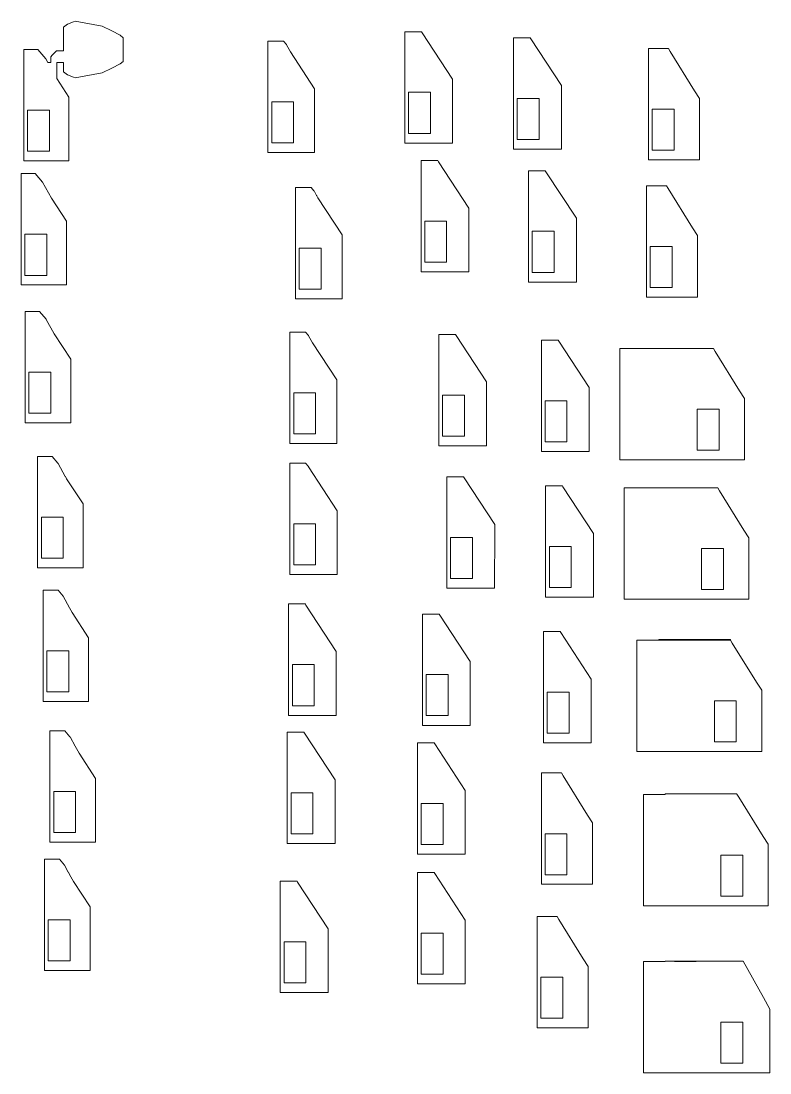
# Model space of a CAD drawing. Header units: millimetres. Extents: x -3396 to 75, y -180 to 2055.
# Drawn here: x -113.3 to -10.5, y 1810.9 to 1955.3 of the extents above; entities that cross this region are included whole.
import ezdxf

# ---------------------------------------------------------------- set-up
doc = ezdxf.new("R2010")
doc.units = ezdxf.units.MM

msp = doc.modelspace()

# ---------------------------------------------------------------- linework, layer by layer
at = {"color": 7, "linetype": 'Continuous', "lineweight": 15}
for p, q in [((-106.95, 1954.88), (-106.12, 1955.2)), ((-106.12, 1955.2), (-105.87, 1955.3)), ((-105.87, 1955.3), (-102.17, 1954.59)), ((-107.5, 1954.46), (-106.95, 1954.88)), ((-107.5, 1951.2), (-107.5, 1954.46)), ((-102.17, 1954.59), (-100.87, 1953.95)), ((-100.87, 1953.95), (-99.69, 1953.37)), ((-60.63, 1953.83), (-58.33, 1953.83)), ((-60.63, 1953.83), (-60.63, 1938.55)), ((-58.33, 1953.83), (-58.25, 1953.69)), ((-58.25, 1953.69), (-54.06, 1947.3)), ((-99.69, 1953.37), (-99.31, 1953.01)), ((-99.31, 1953.01), (-99.31, 1949.76)), ((-79.42, 1952.52), (-79.42, 1937.24)), ((-79.42, 1952.52), (-77.28, 1952.52)), ((-77.28, 1952.52), (-76.89, 1952.06)), ((-45.7, 1952.99), (-45.7, 1937.71)), ((-45.7, 1952.99), (-43.41, 1952.99)), ((-43.41, 1952.99), (-43.32, 1952.85)), ((-43.32, 1952.85), (-39.13, 1946.46)), ((-112.94, 1951.39), (-111.01, 1951.39)), ((-112.94, 1951.39), (-112.94, 1936.1)), ((-111.01, 1951.39), (-109.93, 1950.11)), ((-109.03, 1950.59), (-108.45, 1951.19)), ((-108.45, 1951.19), (-108.22, 1951.19)), ((-108.22, 1951.19), (-107.5, 1951.2)), ((-76.86, 1952.03), (-76.89, 1952.06)), ((-76.86, 1952.03), (-76.34, 1951.08)), ((-76.34, 1951.08), (-73.01, 1946)), ((-27.17, 1951.52), (-27.17, 1936.24)), ((-27.17, 1951.52), (-24.42, 1951.52)), ((-24.42, 1951.52), (-24.19, 1951.13)), ((-24.19, 1951.13), (-20.85, 1945.73)), ((-109.93, 1950.11), (-109.92, 1950.09)), ((-109.92, 1950.09), (-109.64, 1949.59)), ((-109.64, 1949.59), (-109.2, 1949.59)), ((-109.2, 1950.4), (-109.03, 1950.59)), ((-109.2, 1949.59), (-109.2, 1950.4)), ((-107.5, 1949.59), (-108.42, 1949.59)), ((-108.42, 1949.59), (-108.42, 1947.43)), ((-107.5, 1948.31), (-107.5, 1949.59)), ((-99.69, 1949.4), (-100.87, 1948.82)), ((-99.31, 1949.76), (-99.69, 1949.4)), ((-106.95, 1947.89), (-107.5, 1948.31)), ((-106.12, 1947.57), (-106.95, 1947.89)), ((-102.17, 1948.18), (-105.87, 1947.48)), ((-100.87, 1948.82), (-102.17, 1948.18)), ((-108.42, 1947.43), (-106.74, 1944.86)), ((-105.87, 1947.48), (-106.12, 1947.57)), ((-54.06, 1947.3), (-54.06, 1947.27)), ((-54.06, 1947.27), (-54.06, 1947.26)), ((-54.06, 1947.26), (-54.06, 1947.25)), ((-54.06, 1947.25), (-54.06, 1947.24)), ((-54.06, 1947.24), (-54.06, 1947.23)), ((-54.06, 1947.23), (-54.06, 1947.23)), ((-54.06, 1947.23), (-54.06, 1947.22)), ((-54.06, 1947.22), (-54.06, 1947.04)), ((-54.06, 1947.04), (-54.06, 1947.01)), ((-54.06, 1947.01), (-54.06, 1946.95)), ((-54.06, 1946.95), (-54.06, 1946.87)), ((-54.06, 1946.87), (-54.06, 1946.76)), ((-54.06, 1946.76), (-54.06, 1946.63)), ((-54.06, 1946.63), (-54.06, 1938.55)), ((-39.13, 1946.46), (-39.13, 1946.43)), ((-39.13, 1946.43), (-39.13, 1946.42)), ((-39.13, 1946.42), (-39.13, 1946.41)), ((-39.13, 1946.41), (-39.13, 1946.4)), ((-39.13, 1946.4), (-39.13, 1946.39)), ((-39.13, 1946.39), (-39.13, 1946.38)), ((-39.13, 1946.38), (-39.13, 1946.38)), ((-39.13, 1946.38), (-39.13, 1946.2)), ((-73.01, 1946), (-73.01, 1943.61)), ((-60.11, 1939.88), (-60.11, 1945.51)), ((-60.11, 1945.51), (-57.11, 1945.51)), ((-57.11, 1945.51), (-57.11, 1939.88)), ((-39.13, 1946.2), (-39.13, 1946.17)), ((-39.13, 1946.17), (-39.13, 1946.11)), ((-39.13, 1946.11), (-39.13, 1946.03)), ((-39.13, 1946.03), (-39.13, 1945.92)), ((-39.13, 1945.92), (-39.13, 1945.79)), ((-39.13, 1945.79), (-39.13, 1937.71)), ((-20.85, 1945.73), (-20.16, 1944.67)), ((-106.74, 1944.86), (-106.74, 1943.54)), ((-106.74, 1943.54), (-106.74, 1943.36)), ((-78.9, 1938.57), (-78.9, 1944.2)), ((-78.9, 1944.2), (-75.9, 1944.2)), ((-75.9, 1944.2), (-75.9, 1938.57)), ((-73.01, 1943.61), (-73.01, 1943.3)), ((-45.18, 1944.67), (-42.18, 1944.67)), ((-45.18, 1939.04), (-45.18, 1944.67)), ((-42.18, 1944.67), (-42.18, 1939.04)), ((-20.16, 1944.67), (-20.16, 1943.58)), ((-20.16, 1943.58), (-20.16, 1943.31)), ((-112.42, 1943.06), (-109.42, 1943.06)), ((-112.42, 1937.43), (-112.42, 1943.06)), ((-109.42, 1943.06), (-109.42, 1937.43)), ((-106.74, 1943.36), (-106.74, 1943.07)), ((-106.74, 1943.07), (-106.74, 1942.82)), ((-106.74, 1942.82), (-106.74, 1941.01)), ((-73.01, 1943.3), (-73.01, 1942.78)), ((-73.01, 1942.78), (-73.01, 1942.33)), ((-73.01, 1942.33), (-73.01, 1942.21)), ((-73.01, 1942.21), (-73.01, 1941.95)), ((-26.65, 1937.57), (-26.65, 1943.2)), ((-26.65, 1943.2), (-23.65, 1943.2)), ((-23.65, 1943.2), (-23.65, 1937.57)), ((-20.16, 1943.31), (-20.16, 1942.83)), ((-20.16, 1942.83), (-20.16, 1942.42)), ((-20.16, 1942.42), (-20.16, 1942.21)), ((-20.16, 1942.21), (-20.16, 1941.99)), ((-106.74, 1941.01), (-106.74, 1940.86)), ((-106.74, 1940.86), (-106.74, 1940.76)), ((-106.74, 1940.76), (-106.74, 1940.48)), ((-73.01, 1941.95), (-73.01, 1941.79)), ((-73.01, 1941.79), (-73.01, 1941.29)), ((-73.01, 1941.29), (-73.01, 1941.08)), ((-73.01, 1941.08), (-73.01, 1940.52)), ((-20.16, 1941.99), (-20.16, 1941.85)), ((-20.16, 1941.85), (-20.16, 1936.24)), ((-106.74, 1940.48), (-106.74, 1940.36)), ((-106.74, 1940.36), (-106.74, 1938.74)), ((-73.01, 1940.52), (-73.01, 1937.24)), ((-57.11, 1939.88), (-60.11, 1939.88)), ((-106.74, 1938.74), (-106.74, 1936.1)), ((-75.9, 1938.57), (-78.9, 1938.57)), ((-54.06, 1938.55), (-60.63, 1938.55)), ((-42.18, 1939.04), (-45.18, 1939.04)), ((-109.42, 1937.43), (-112.42, 1937.43)), ((-73.01, 1937.24), (-79.42, 1937.24)), ((-39.13, 1937.71), (-45.7, 1937.71)), ((-23.65, 1937.57), (-26.65, 1937.57)), ((-106.74, 1936.1), (-112.94, 1936.1)), ((-58.39, 1936.13), (-58.39, 1920.85)), ((-58.39, 1936.13), (-56.1, 1936.13)), ((-56.1, 1936.13), (-56.01, 1935.99)), ((-56.01, 1935.99), (-51.82, 1929.6)), ((-20.16, 1936.24), (-27.17, 1936.24)), ((-113.31, 1934.35), (-111.36, 1934.35)), ((-113.31, 1934.35), (-113.31, 1919.07)), ((-111.36, 1934.35), (-110.38, 1933.19)), ((-43.64, 1934.75), (-43.64, 1919.47)), ((-43.64, 1934.75), (-41.35, 1934.75)), ((-41.35, 1934.75), (-41.26, 1934.61)), ((-41.26, 1934.61), (-37.07, 1928.22)), ((-110.38, 1933.19), (-110.36, 1933.17)), ((-110.36, 1933.17), (-109.15, 1930.97)), ((-75.64, 1932.45), (-75.64, 1917.17)), ((-75.64, 1932.45), (-73.49, 1932.45)), ((-73.49, 1932.45), (-73.11, 1932)), ((-73.11, 1932), (-73.08, 1931.97)), ((-73.08, 1931.97), (-72.73, 1931.33)), ((-27.46, 1932.69), (-27.46, 1917.41)), ((-27.46, 1932.69), (-24.71, 1932.69)), ((-24.71, 1932.69), (-24.48, 1932.3)), ((-24.48, 1932.3), (-21.15, 1926.9)), ((-109.15, 1930.97), (-107.09, 1927.83)), ((-72.73, 1931.33), (-72.72, 1931.31)), ((-72.72, 1931.31), (-72.55, 1931.01)), ((-72.55, 1931.01), (-69.22, 1925.93)), ((-51.82, 1929.6), (-51.82, 1929.57)), ((-51.82, 1929.57), (-51.82, 1929.56)), ((-51.82, 1929.56), (-51.82, 1929.55)), ((-51.82, 1929.55), (-51.82, 1929.54)), ((-51.82, 1929.54), (-51.82, 1929.53)), ((-51.82, 1929.53), (-51.82, 1929.52)), ((-51.82, 1929.53), (-51.82, 1929.53)), ((-51.82, 1929.52), (-51.82, 1929.34)), ((-51.82, 1929.34), (-51.82, 1929.31)), ((-51.82, 1929.31), (-51.82, 1929.25)), ((-51.82, 1929.25), (-51.82, 1929.17)), ((-51.82, 1929.17), (-51.82, 1929.06)), ((-51.82, 1929.06), (-51.82, 1928.93)), ((-107.09, 1927.83), (-107.09, 1919.07)), ((-57.88, 1922.18), (-57.88, 1927.81)), ((-57.88, 1927.81), (-54.88, 1927.81)), ((-54.88, 1927.81), (-54.88, 1922.18)), ((-51.82, 1928.93), (-51.83, 1920.85)), ((-37.07, 1928.22), (-37.07, 1928.19)), ((-37.07, 1928.19), (-37.07, 1928.18)), ((-37.07, 1928.18), (-37.07, 1928.17)), ((-37.07, 1928.17), (-37.07, 1928.16)), ((-37.07, 1928.16), (-37.07, 1928.15)), ((-37.07, 1928.15), (-37.07, 1928.14)), ((-37.07, 1928.14), (-37.07, 1928.14)), ((-37.07, 1928.14), (-37.07, 1927.95)), ((-37.07, 1927.95), (-37.07, 1927.93)), ((-37.07, 1927.93), (-37.07, 1927.87)), ((-37.07, 1927.87), (-37.07, 1927.78)), ((-37.07, 1927.78), (-37.07, 1927.68)), ((-37.07, 1927.68), (-37.07, 1927.55)), ((-43.13, 1926.43), (-40.13, 1926.43)), ((-43.13, 1920.8), (-43.13, 1926.43)), ((-40.13, 1926.43), (-40.13, 1920.8)), ((-37.07, 1927.55), (-37.07, 1919.47)), ((-21.15, 1926.9), (-20.45, 1925.84)), ((-112.79, 1920.39), (-112.79, 1926.02)), ((-112.79, 1926.02), (-109.79, 1926.02)), ((-109.79, 1926.02), (-109.79, 1920.39)), ((-69.22, 1925.93), (-69.22, 1923.54)), ((-20.45, 1925.84), (-20.45, 1924.75)), ((-20.45, 1924.75), (-20.45, 1924.48)), ((-75.12, 1924.13), (-72.12, 1924.13)), ((-75.12, 1918.5), (-75.12, 1924.13)), ((-72.12, 1924.13), (-72.12, 1918.5)), ((-69.22, 1923.54), (-69.22, 1923.23)), ((-26.94, 1918.74), (-26.94, 1924.37)), ((-26.94, 1924.37), (-23.94, 1924.37)), ((-23.94, 1924.37), (-23.94, 1918.74)), ((-20.45, 1924.48), (-20.45, 1924.01)), ((-20.45, 1924.01), (-20.45, 1923.59)), ((-20.45, 1923.59), (-20.45, 1923.38)), ((-20.45, 1923.38), (-20.45, 1923.16)), ((-69.22, 1923.23), (-69.22, 1922.71)), ((-69.22, 1922.71), (-69.22, 1922.26)), ((-69.22, 1922.26), (-69.22, 1922.14)), ((-69.22, 1922.14), (-69.22, 1921.88)), ((-69.22, 1921.88), (-69.22, 1921.72)), ((-54.88, 1922.18), (-57.88, 1922.18)), ((-20.45, 1923.16), (-20.45, 1923.02)), ((-20.45, 1923.02), (-20.45, 1917.41)), ((-109.79, 1920.39), (-112.79, 1920.39)), ((-69.22, 1921.72), (-69.22, 1921.22)), ((-69.22, 1921.22), (-69.22, 1921.01)), ((-69.22, 1921.01), (-69.22, 1920.45)), ((-69.22, 1920.45), (-69.22, 1917.17)), ((-51.83, 1920.85), (-58.39, 1920.85)), ((-40.13, 1920.8), (-43.13, 1920.8)), ((-107.09, 1919.07), (-113.31, 1919.07)), ((-37.07, 1919.47), (-43.64, 1919.47)), ((-72.12, 1918.5), (-75.12, 1918.5)), ((-23.94, 1918.74), (-26.94, 1918.74)), ((-69.22, 1917.17), (-75.64, 1917.17)), ((-20.45, 1917.41), (-27.46, 1917.41)), ((-112.75, 1915.41), (-112.75, 1900.13)), ((-112.75, 1915.41), (-110.76, 1915.41)), ((-110.76, 1915.41), (-109.88, 1914.37)), ((-109.86, 1914.35), (-109.88, 1914.37)), ((-109.86, 1914.35), (-108.76, 1912.36)), ((-108.76, 1912.36), (-106.49, 1908.89)), ((-76.39, 1912.57), (-74.25, 1912.57)), ((-76.39, 1912.57), (-76.39, 1897.29)), ((-74.25, 1912.57), (-73.86, 1912.12)), ((-73.86, 1912.12), (-73.84, 1912.09)), ((-73.84, 1912.09), (-73.67, 1911.77)), ((-73.67, 1911.77), (-73.65, 1911.75)), ((-73.65, 1911.75), (-73.49, 1911.45)), ((-55.97, 1912.28), (-55.97, 1897)), ((-55.97, 1912.28), (-53.68, 1912.28)), ((-53.68, 1912.28), (-53.59, 1912.14)), ((-53.59, 1912.14), (-49.4, 1905.75)), ((-73.49, 1911.45), (-73.47, 1911.43)), ((-73.47, 1911.43), (-73.31, 1911.13)), ((-73.31, 1911.13), (-69.98, 1906.05)), ((-41.88, 1911.51), (-39.58, 1911.51)), ((-41.88, 1911.51), (-41.88, 1896.23)), ((-39.58, 1911.51), (-39.5, 1911.37)), ((-39.5, 1911.37), (-35.31, 1904.98)), ((-31.11, 1910.33), (-18.24, 1910.33)), ((-31.11, 1910.33), (-31.11, 1895.05)), ((-18.24, 1910.33), (-18.01, 1909.94)), ((-106.49, 1908.89), (-106.49, 1907.26)), ((-18.01, 1909.94), (-14.67, 1904.54)), ((-112.23, 1907.09), (-109.23, 1907.09)), ((-112.23, 1901.46), (-112.23, 1907.09)), ((-109.23, 1907.09), (-109.23, 1901.46)), ((-106.49, 1907.26), (-106.49, 1907.04)), ((-106.49, 1907.04), (-106.49, 1906.69)), ((-106.49, 1906.69), (-106.49, 1906.38)), ((-106.49, 1906.38), (-106.49, 1905.05)), ((-69.98, 1906.05), (-69.98, 1903.66)), ((-106.49, 1905.05), (-106.49, 1904.87)), ((-106.49, 1904.87), (-106.49, 1904.76)), ((-106.49, 1904.76), (-106.49, 1904.42)), ((-49.4, 1905.75), (-49.4, 1905.72)), ((-49.4, 1905.72), (-49.4, 1905.71)), ((-49.4, 1905.71), (-49.4, 1905.7)), ((-49.4, 1905.7), (-49.4, 1905.69)), ((-49.4, 1905.69), (-49.4, 1905.68)), ((-49.4, 1905.68), (-49.4, 1905.68)), ((-49.4, 1905.68), (-49.4, 1905.67)), ((-49.4, 1905.67), (-49.4, 1905.49)), ((-49.4, 1905.49), (-49.4, 1905.46)), ((-49.4, 1905.46), (-49.4, 1905.4)), ((-49.4, 1905.4), (-49.4, 1905.32)), ((-49.4, 1905.32), (-49.4, 1905.21)), ((-49.4, 1905.21), (-49.4, 1905.08)), ((-49.4, 1905.08), (-49.4, 1897)), ((-35.31, 1904.98), (-35.31, 1904.95)), ((-35.31, 1904.95), (-35.31, 1904.94)), ((-35.31, 1904.94), (-35.31, 1904.92)), ((-35.31, 1904.92), (-35.31, 1904.91)), ((-35.31, 1904.91), (-35.31, 1904.9)), ((-35.31, 1904.91), (-35.31, 1904.91)), ((-35.31, 1904.9), (-35.31, 1904.9)), ((-35.31, 1904.9), (-35.31, 1904.71)), ((-35.31, 1904.71), (-35.31, 1904.68)), ((-35.31, 1904.68), (-35.31, 1904.62)), ((-35.31, 1904.62), (-35.31, 1904.54)), ((-35.31, 1904.54), (-35.31, 1904.44)), ((-14.67, 1904.54), (-13.98, 1903.48)), ((-106.49, 1904.42), (-106.49, 1904.27)), ((-106.49, 1904.27), (-106.49, 1902.95)), ((-75.88, 1904.25), (-72.88, 1904.25)), ((-75.88, 1898.62), (-75.88, 1904.25)), ((-72.88, 1904.25), (-72.88, 1898.62)), ((-69.98, 1903.66), (-69.98, 1903.35)), ((-69.98, 1903.35), (-69.98, 1902.83)), ((-55.45, 1898.33), (-55.45, 1903.96)), ((-55.45, 1903.96), (-52.45, 1903.96)), ((-52.45, 1903.96), (-52.45, 1898.33)), ((-41.36, 1897.55), (-41.36, 1903.18)), ((-41.36, 1903.18), (-38.36, 1903.18)), ((-38.36, 1903.18), (-38.36, 1897.55)), ((-35.31, 1904.44), (-35.31, 1904.31)), ((-35.31, 1904.31), (-35.31, 1896.23)), ((-13.98, 1903.48), (-13.98, 1902.39)), ((-106.49, 1902.95), (-106.49, 1900.13)), ((-69.98, 1902.83), (-69.98, 1902.38)), ((-69.98, 1902.38), (-69.98, 1902.26)), ((-69.98, 1902.26), (-69.98, 1902)), ((-69.98, 1902), (-69.98, 1901.84)), ((-69.98, 1901.84), (-69.98, 1901.34)), ((-20.47, 1902.01), (-17.47, 1902.01)), ((-20.47, 1896.38), (-20.47, 1902.01)), ((-17.47, 1902.01), (-17.47, 1896.38)), ((-13.98, 1902.39), (-13.98, 1902.12)), ((-13.98, 1902.12), (-13.98, 1901.65)), ((-13.98, 1901.65), (-13.98, 1901.23)), ((-109.23, 1901.46), (-112.23, 1901.46)), ((-69.98, 1901.34), (-69.98, 1901.13)), ((-69.98, 1901.13), (-69.98, 1900.57)), ((-69.98, 1900.57), (-69.98, 1897.29)), ((-13.98, 1901.23), (-13.98, 1901.02)), ((-13.98, 1901.02), (-13.98, 1900.8)), ((-13.98, 1900.8), (-13.98, 1900.66)), ((-13.98, 1900.66), (-13.98, 1895.05)), ((-106.49, 1900.13), (-112.75, 1900.13)), ((-69.98, 1897.29), (-76.39, 1897.29)), ((-72.88, 1898.62), (-75.88, 1898.62)), ((-52.45, 1898.33), (-55.45, 1898.33)), ((-38.36, 1897.55), (-41.36, 1897.55)), ((-49.4, 1897), (-55.97, 1897)), ((-35.31, 1896.23), (-41.88, 1896.23)), ((-17.47, 1896.38), (-20.47, 1896.38)), ((-111.04, 1895.53), (-109.02, 1895.53)), ((-111.04, 1895.53), (-111.04, 1880.25)), ((-109.02, 1895.53), (-108.24, 1894.61)), ((-108.22, 1894.58), (-108.24, 1894.61)), ((-108.22, 1894.58), (-107.24, 1892.8)), ((-76.39, 1894.59), (-74.25, 1894.59)), ((-76.39, 1894.59), (-76.39, 1879.31)), ((-74.25, 1894.59), (-73.86, 1894.13)), ((-13.98, 1895.05), (-31.11, 1895.05)), ((-73.86, 1894.13), (-73.85, 1894.11)), ((-73.85, 1894.11), (-69.89, 1888.07)), ((-73.85, 1894.11), (-73.85, 1894.11)), ((-107.24, 1892.8), (-107.23, 1892.78)), ((-107.23, 1892.78), (-107.06, 1892.48)), ((-107.06, 1892.48), (-104.79, 1889.01)), ((-54.85, 1892.72), (-52.56, 1892.72)), ((-54.85, 1892.72), (-54.85, 1877.44)), ((-52.56, 1892.72), (-52.47, 1892.58)), ((-52.47, 1892.58), (-48.28, 1886.19)), ((-41.29, 1891.5), (-41.29, 1876.22)), ((-41.29, 1891.5), (-38.99, 1891.5)), ((-38.99, 1891.5), (-38.91, 1891.36)), ((-38.91, 1891.36), (-34.72, 1884.97)), ((-30.52, 1891.21), (-30.52, 1875.93)), ((-30.52, 1891.21), (-17.65, 1891.21)), ((-17.65, 1891.21), (-17.42, 1890.81)), ((-17.42, 1890.81), (-14.08, 1885.42)), ((-104.79, 1889.01), (-104.79, 1887.38)), ((-110.52, 1887.21), (-107.52, 1887.21)), ((-110.52, 1881.58), (-110.52, 1887.21)), ((-107.52, 1887.21), (-107.52, 1881.58)), ((-104.79, 1887.38), (-104.79, 1887.16)), ((-69.89, 1888.07), (-69.89, 1887.01)), ((-104.79, 1887.16), (-104.79, 1886.81)), ((-104.79, 1886.81), (-104.79, 1886.5)), ((-104.79, 1886.5), (-104.79, 1885.17)), ((-75.88, 1880.63), (-75.88, 1886.26)), ((-75.88, 1886.26), (-72.88, 1886.26)), ((-72.88, 1886.26), (-72.88, 1880.63)), ((-69.89, 1885.56), (-69.89, 1887.01)), ((-48.28, 1886.19), (-48.28, 1886.16)), ((-48.28, 1886.16), (-48.28, 1886.15)), ((-48.28, 1886.15), (-48.28, 1886.14)), ((-48.28, 1886.14), (-48.28, 1886.12)), ((-48.28, 1886.12), (-48.28, 1886.11)), ((-48.28, 1886.12), (-48.28, 1886.12)), ((-48.28, 1886.11), (-48.28, 1885.92)), ((-48.28, 1886.11), (-48.28, 1886.11)), ((-48.28, 1885.92), (-48.28, 1885.9)), ((-48.28, 1885.9), (-48.28, 1885.84)), ((-48.28, 1885.84), (-48.28, 1885.75)), ((-48.28, 1885.75), (-48.28, 1885.65)), ((-104.79, 1885.17), (-104.79, 1884.99)), ((-104.79, 1884.99), (-104.79, 1884.88)), ((-104.79, 1884.88), (-104.79, 1884.54)), ((-104.79, 1884.54), (-104.79, 1884.39)), ((-104.79, 1884.39), (-104.79, 1883.07)), ((-69.89, 1885.56), (-69.89, 1885.48)), ((-69.89, 1885.48), (-69.89, 1885.4)), ((-69.89, 1885.4), (-69.89, 1885.19)), ((-69.89, 1885.19), (-69.89, 1885.03)), ((-69.89, 1885.03), (-69.89, 1884.64)), ((-69.89, 1884.57), (-69.89, 1884.64)), ((-69.89, 1884.54), (-69.89, 1884.57)), ((-69.89, 1884.54), (-69.89, 1884.53)), ((-69.89, 1884.54), (-69.89, 1884.54)), ((-69.89, 1883.81), (-69.89, 1884.53)), ((-54.34, 1884.4), (-51.34, 1884.4)), ((-54.34, 1878.76), (-54.34, 1884.4)), ((-51.34, 1884.4), (-51.34, 1878.76)), ((-48.28, 1885.52), (-48.29, 1877.44)), ((-48.28, 1885.65), (-48.28, 1885.52)), ((-34.72, 1884.97), (-34.72, 1884.94)), ((-34.72, 1884.94), (-34.72, 1884.93)), ((-34.72, 1884.93), (-34.72, 1884.92)), ((-34.72, 1884.92), (-34.72, 1884.91)), ((-34.72, 1884.91), (-34.72, 1884.9)), ((-34.72, 1884.9), (-34.72, 1884.89)), ((-34.72, 1884.89), (-34.72, 1884.89)), ((-34.72, 1884.89), (-34.72, 1884.71)), ((-34.72, 1884.71), (-34.72, 1884.68)), ((-34.72, 1884.68), (-34.72, 1884.62)), ((-34.72, 1884.62), (-34.72, 1884.54)), ((-34.72, 1884.54), (-34.72, 1884.43)), ((-34.72, 1884.43), (-34.72, 1884.3)), ((-34.72, 1884.3), (-34.72, 1876.22)), ((-14.08, 1885.42), (-13.39, 1884.36)), ((-13.39, 1884.36), (-13.39, 1883.26)), ((-104.79, 1883.07), (-104.79, 1880.25)), ((-69.89, 1883.81), (-69.89, 1883.8)), ((-69.89, 1883.8), (-69.89, 1883.22)), ((-69.89, 1883.22), (-69.89, 1882.97)), ((-69.89, 1882.97), (-69.89, 1882.86)), ((-69.89, 1882.86), (-69.89, 1882.2)), ((-40.77, 1883.18), (-37.77, 1883.18)), ((-40.77, 1877.55), (-40.77, 1883.18)), ((-37.77, 1883.18), (-37.77, 1877.55)), ((-19.88, 1882.88), (-16.88, 1882.88)), ((-19.88, 1877.25), (-19.88, 1882.88)), ((-16.88, 1882.88), (-16.88, 1877.25)), ((-13.39, 1883.26), (-13.39, 1882.99)), ((-13.39, 1882.99), (-13.39, 1882.52)), ((-107.52, 1881.58), (-110.52, 1881.58)), ((-69.89, 1882.2), (-69.89, 1882.03)), ((-69.89, 1882.03), (-69.89, 1879.31)), ((-13.39, 1882.52), (-13.39, 1882.11)), ((-13.39, 1882.11), (-13.39, 1881.9)), ((-13.39, 1881.9), (-13.39, 1881.68)), ((-13.39, 1881.68), (-13.39, 1881.54)), ((-13.39, 1881.54), (-13.39, 1875.93)), ((-104.79, 1880.25), (-111.04, 1880.25)), ((-72.88, 1880.63), (-75.88, 1880.63)), ((-69.89, 1879.31), (-76.39, 1879.31)), ((-51.34, 1878.76), (-54.34, 1878.76)), ((-110.28, 1877.17), (-108.23, 1877.17)), ((-110.28, 1877.17), (-110.28, 1861.89)), ((-108.23, 1877.17), (-107.55, 1876.36)), ((-48.29, 1877.44), (-54.85, 1877.44)), ((-37.77, 1877.55), (-40.77, 1877.55)), ((-16.88, 1877.25), (-19.88, 1877.25)), ((-107.53, 1876.33), (-107.55, 1876.36)), ((-107.53, 1876.33), (-106.66, 1874.76)), ((-34.72, 1876.22), (-41.29, 1876.22)), ((-13.39, 1875.93), (-30.52, 1875.93)), ((-106.66, 1874.76), (-106.65, 1874.74)), ((-106.65, 1874.74), (-106.48, 1874.44)), ((-106.48, 1874.44), (-106.47, 1874.42)), ((-106.47, 1874.42), (-106.3, 1874.12)), ((-76.58, 1875.28), (-76.58, 1859.99)), ((-76.58, 1875.28), (-74.31, 1875.28)), ((-74.28, 1875.24), (-74.31, 1875.28)), ((-74.28, 1875.24), (-74.22, 1875.12)), ((-74.22, 1875.12), (-70.05, 1868.75)), ((-106.3, 1874.12), (-104.03, 1870.65)), ((-58.21, 1873.9), (-58.21, 1858.62)), ((-58.21, 1873.9), (-55.91, 1873.9)), ((-55.91, 1873.9), (-55.83, 1873.76)), ((-55.83, 1873.76), (-51.64, 1867.37)), ((-41.59, 1871.5), (-41.59, 1856.21)), ((-41.59, 1871.5), (-39.29, 1871.5)), ((-39.29, 1871.5), (-39.2, 1871.36)), ((-39.2, 1871.36), (-35.02, 1864.96)), ((-104.03, 1870.65), (-104.03, 1869.02)), ((-28.75, 1870.32), (-28.75, 1855.04)), ((-28.75, 1870.32), (-15.89, 1870.32)), ((-25.75, 1870.32), (-25.75, 1870.4)), ((-15.93, 1870.4), (-25.75, 1870.4)), ((-15.92, 1870.38), (-15.93, 1870.4)), ((-15.89, 1870.32), (-15.92, 1870.38)), ((-15.89, 1870.32), (-15.66, 1869.92)), ((-15.66, 1869.92), (-12.32, 1864.53)), ((-109.77, 1863.21), (-109.77, 1868.85)), ((-109.77, 1868.85), (-106.77, 1868.85)), ((-106.77, 1868.85), (-106.77, 1863.21)), ((-104.03, 1869.02), (-104.03, 1868.8)), ((-104.03, 1868.8), (-104.03, 1868.44)), ((-104.03, 1868.44), (-104.03, 1868.14)), ((-70.05, 1868.75), (-70.05, 1868.36)), ((-104.03, 1868.14), (-104.03, 1866.81)), ((-70.04, 1867.08), (-70.05, 1868.36)), ((-70.04, 1866.26), (-70.04, 1867.08)), ((-51.64, 1867.37), (-51.64, 1867.34)), ((-51.64, 1867.34), (-51.64, 1867.33)), ((-51.64, 1867.33), (-51.64, 1867.32)), ((-51.64, 1867.32), (-51.64, 1867.31)), ((-51.64, 1867.31), (-51.64, 1867.3)), ((-51.64, 1867.3), (-51.64, 1867.29)), ((-51.64, 1867.29), (-51.64, 1867.29)), ((-51.64, 1867.29), (-51.64, 1867.11)), ((-51.64, 1867.11), (-51.64, 1867.08)), ((-51.64, 1867.08), (-51.64, 1867.02)), ((-51.64, 1867.02), (-51.64, 1866.94)), ((-104.03, 1866.81), (-104.03, 1866.63)), ((-104.03, 1866.63), (-104.03, 1866.51)), ((-104.03, 1866.51), (-104.03, 1866.17)), ((-104.03, 1866.17), (-104.03, 1866.03)), ((-104.03, 1866.03), (-104.03, 1864.7)), ((-76.06, 1866.95), (-73.06, 1866.95)), ((-76.06, 1861.32), (-76.06, 1866.95)), ((-73.06, 1866.95), (-73.06, 1861.32)), ((-70.04, 1866.26), (-70.05, 1866.08)), ((-70.05, 1866.08), (-70.05, 1865.84)), ((-70.05, 1865.84), (-70.05, 1865.82)), ((-70.05, 1865.82), (-70.04, 1865.29)), ((-57.69, 1859.95), (-57.69, 1865.58)), ((-57.69, 1865.58), (-54.69, 1865.58)), ((-54.69, 1865.58), (-54.69, 1859.95)), ((-51.64, 1866.94), (-51.64, 1866.83)), ((-51.64, 1866.83), (-51.64, 1866.7)), ((-51.64, 1866.7), (-51.64, 1858.62)), ((-104.03, 1864.7), (-104.03, 1861.89)), ((-70.04, 1865.27), (-70.04, 1865.29)), ((-70.04, 1865.27), (-70.04, 1865.27)), ((-70.04, 1865.1), (-70.04, 1865.27)), ((-70.04, 1865.1), (-70.04, 1864.44)), ((-70.04, 1864.29), (-70.04, 1864.44)), ((-70.04, 1864.29), (-70.04, 1863.86)), ((-35.02, 1864.96), (-35.02, 1864.93)), ((-35.02, 1864.93), (-35.02, 1864.91)), ((-35.02, 1864.93), (-35.02, 1864.93)), ((-35.02, 1864.91), (-35.02, 1864.9)), ((-35.02, 1864.9), (-35.02, 1864.89)), ((-35.02, 1864.89), (-35.02, 1864.89)), ((-35.02, 1864.89), (-35.02, 1864.88)), ((-35.02, 1864.88), (-35.02, 1864.7)), ((-35.02, 1864.7), (-35.02, 1864.67)), ((-35.02, 1864.67), (-35.02, 1864.61)), ((-35.02, 1864.61), (-35.02, 1864.53)), ((-35.02, 1864.53), (-35.02, 1864.42)), ((-35.02, 1864.42), (-35.02, 1864.29)), ((-35.02, 1864.29), (-35.02, 1856.21)), ((-12.32, 1864.53), (-11.63, 1863.47)), ((-106.77, 1863.21), (-109.77, 1863.21)), ((-70.04, 1863.86), (-70.04, 1863.78)), ((-70.04, 1863.78), (-70.04, 1863.72)), ((-70.04, 1863.72), (-70.04, 1859.99)), ((-41.07, 1863.17), (-38.07, 1863.17)), ((-41.07, 1857.54), (-41.07, 1863.17)), ((-38.07, 1863.17), (-38.07, 1857.54)), ((-11.63, 1863.47), (-11.63, 1862.38)), ((-104.03, 1861.89), (-110.28, 1861.89)), ((-73.06, 1861.32), (-76.06, 1861.32)), ((-18.12, 1862), (-15.12, 1862)), ((-18.12, 1856.36), (-18.12, 1862)), ((-15.12, 1862), (-15.12, 1856.36)), ((-11.63, 1862.38), (-11.63, 1862.1)), ((-11.63, 1862.1), (-11.63, 1861.63)), ((-11.63, 1861.63), (-11.63, 1861.22)), ((-11.63, 1861.22), (-11.63, 1861.01)), ((-70.04, 1859.99), (-76.58, 1859.99)), ((-54.69, 1859.95), (-57.69, 1859.95)), ((-11.63, 1861.01), (-11.63, 1860.79)), ((-11.63, 1860.79), (-11.63, 1860.65)), ((-11.63, 1860.65), (-11.63, 1855.04)), ((-51.64, 1858.62), (-58.21, 1858.62)), ((-109.34, 1857.86), (-109.34, 1842.58)), ((-109.34, 1857.86), (-107.29, 1857.86)), ((-107.29, 1857.86), (-106.6, 1857.05)), ((-106.6, 1857.05), (-106.59, 1857.03)), ((-106.59, 1857.03), (-105.89, 1855.77)), ((-76.77, 1857.67), (-74.48, 1857.67)), ((-76.77, 1857.67), (-76.77, 1842.39)), ((-74.48, 1857.67), (-74.39, 1857.53)), ((-70.2, 1851.14), (-74.39, 1857.53)), ((-38.07, 1857.54), (-41.07, 1857.54)), ((-105.89, 1855.77), (-105.88, 1855.75)), ((-105.88, 1855.75), (-105.71, 1855.45)), ((-105.71, 1855.45), (-105.7, 1855.43)), ((-105.7, 1855.43), (-105.53, 1855.13)), ((-58.89, 1856.22), (-58.89, 1840.94)), ((-58.89, 1856.22), (-56.59, 1856.22)), ((-56.59, 1856.22), (-56.51, 1856.08)), ((-56.51, 1856.08), (-52.32, 1849.69)), ((-35.02, 1856.21), (-41.59, 1856.21)), ((-15.12, 1856.36), (-18.12, 1856.36)), ((-105.53, 1855.13), (-105.52, 1855.11)), ((-105.52, 1855.11), (-105.35, 1854.81)), ((-105.35, 1854.81), (-103.08, 1851.34)), ((-11.63, 1855.04), (-28.75, 1855.04)), ((-103.08, 1851.34), (-103.08, 1849.7)), ((-70.2, 1851.14), (-70.2, 1851.11)), ((-70.2, 1851.11), (-70.2, 1851.1)), ((-70.2, 1851.1), (-70.2, 1851.09)), ((-70.2, 1851.09), (-70.2, 1851.07)), ((-41.88, 1852.08), (-41.88, 1836.8)), ((-41.88, 1852.08), (-39.13, 1852.08)), ((-39.13, 1852.08), (-38.9, 1851.68)), ((-38.9, 1851.68), (-35.56, 1846.29)), ((-103.08, 1849.7), (-103.08, 1849.49)), ((-70.2, 1851.07), (-70.2, 1851.06)), ((-70.2, 1851.07), (-70.2, 1851.07)), ((-70.2, 1851.06), (-70.2, 1851.06)), ((-70.2, 1851.06), (-70.2, 1850.87)), ((-70.2, 1850.87), (-70.2, 1850.85)), ((-70.2, 1850.85), (-70.2, 1850.78)), ((-70.2, 1850.78), (-70.2, 1850.7)), ((-70.2, 1850.7), (-70.2, 1850.6)), ((-70.2, 1850.6), (-70.2, 1850.47)), ((-70.2, 1850.47), (-70.2, 1842.39)), ((-52.32, 1849.69), (-52.32, 1849.66)), ((-52.32, 1849.66), (-52.32, 1849.65)), ((-52.32, 1849.65), (-52.32, 1849.64)), ((-52.32, 1849.64), (-52.32, 1849.63)), ((-108.82, 1843.9), (-108.82, 1849.53)), ((-108.82, 1849.53), (-105.82, 1849.53)), ((-105.82, 1849.53), (-105.82, 1843.9)), ((-103.08, 1849.49), (-103.08, 1849.13)), ((-103.08, 1849.13), (-103.08, 1848.82)), ((-103.08, 1848.82), (-103.08, 1847.5)), ((-76.25, 1849.35), (-73.25, 1849.35)), ((-76.25, 1843.71), (-76.25, 1849.35)), ((-73.25, 1849.35), (-73.25, 1843.71)), ((-52.32, 1849.63), (-52.32, 1849.62)), ((-52.32, 1849.62), (-52.32, 1849.61)), ((-52.32, 1849.62), (-52.32, 1849.62)), ((-52.32, 1849.61), (-52.32, 1849.43)), ((-52.32, 1849.43), (-52.32, 1849.4)), ((-52.32, 1849.4), (-52.32, 1849.34)), ((-52.32, 1849.34), (-52.32, 1849.26)), ((-52.32, 1849.26), (-52.32, 1849.15)), ((-52.32, 1849.15), (-52.32, 1849.02)), ((-52.32, 1849.02), (-52.32, 1840.94)), ((-27.87, 1849.14), (-27.87, 1833.85)), ((-24.87, 1849.14), (-27.87, 1849.14)), ((-15.05, 1849.22), (-24.87, 1849.22)), ((-24.87, 1849.14), (-24.87, 1849.22)), ((-15.05, 1849.22), (-15.04, 1849.19)), ((-15.04, 1849.19), (-14.77, 1848.74)), ((-14.77, 1848.74), (-11.44, 1843.35)), ((-103.08, 1847.5), (-103.08, 1847.31)), ((-103.08, 1847.31), (-103.08, 1847.2)), ((-103.08, 1847.2), (-103.08, 1846.86)), ((-103.08, 1846.86), (-103.08, 1846.71)), ((-58.37, 1847.9), (-55.37, 1847.9)), ((-58.37, 1842.27), (-58.37, 1847.9)), ((-55.37, 1847.9), (-55.37, 1842.27)), ((-103.08, 1846.71), (-103.08, 1845.39)), ((-103.08, 1845.39), (-103.08, 1842.58)), ((-34.87, 1845.23), (-35.56, 1846.29)), ((-105.82, 1843.9), (-108.82, 1843.9)), ((-34.87, 1845.23), (-34.87, 1844.13)), ((-34.87, 1844.13), (-34.87, 1843.86)), ((-34.87, 1843.86), (-34.87, 1843.39)), ((-103.08, 1842.58), (-109.34, 1842.58)), ((-73.25, 1843.71), (-76.25, 1843.71)), ((-41.36, 1843.75), (-38.36, 1843.75)), ((-41.36, 1838.12), (-41.36, 1843.75)), ((-38.36, 1843.75), (-38.36, 1838.12)), ((-34.87, 1843.39), (-34.87, 1842.98)), ((-34.87, 1842.98), (-34.87, 1842.77)), ((-34.87, 1842.77), (-34.87, 1842.55)), ((-34.87, 1842.55), (-34.87, 1842.41)), ((-11.44, 1843.35), (-10.74, 1842.29)), ((-70.2, 1842.39), (-76.77, 1842.39)), ((-55.37, 1842.27), (-58.37, 1842.27)), ((-34.87, 1842.41), (-34.87, 1836.8)), ((-10.74, 1841.19), (-10.75, 1840.92)), ((-10.74, 1842.29), (-10.74, 1841.19)), ((-110.1, 1840.25), (-108.04, 1840.25)), ((-110.1, 1840.25), (-110.1, 1824.97)), ((-108.04, 1840.25), (-107.36, 1839.44)), ((-52.32, 1840.94), (-58.89, 1840.94)), ((-17.23, 1840.81), (-14.23, 1840.81)), ((-17.23, 1835.18), (-17.23, 1840.81)), ((-14.23, 1840.81), (-14.23, 1835.18)), ((-10.75, 1840.92), (-10.75, 1840.45)), ((-10.75, 1840.45), (-10.74, 1840.04)), ((-10.74, 1840.04), (-10.74, 1839.83)), ((-10.74, 1839.83), (-10.74, 1839.61)), ((-10.74, 1839.61), (-10.74, 1839.46)), ((-107.36, 1839.44), (-107.35, 1839.43)), ((-107.35, 1839.43), (-106.83, 1838.48)), ((-106.83, 1838.48), (-106.82, 1838.46)), ((-106.82, 1838.46), (-106.65, 1838.16)), ((-106.65, 1838.16), (-106.64, 1838.14)), ((-106.64, 1838.14), (-106.47, 1837.84)), ((-58.89, 1838.41), (-58.89, 1823.13)), ((-58.89, 1838.41), (-56.59, 1838.41)), ((-56.59, 1838.41), (-56.51, 1838.27)), ((-56.51, 1838.27), (-52.32, 1831.88)), ((-38.36, 1838.12), (-41.36, 1838.12)), ((-10.74, 1839.46), (-10.74, 1833.85)), ((-106.47, 1837.84), (-106.46, 1837.82)), ((-106.46, 1837.82), (-106.29, 1837.52)), ((-106.29, 1837.52), (-106.28, 1837.5)), ((-106.28, 1837.5), (-106.11, 1837.2)), ((-106.11, 1837.2), (-103.84, 1833.73)), ((-77.72, 1837.22), (-77.72, 1821.94)), ((-77.72, 1837.22), (-75.42, 1837.22)), ((-75.42, 1837.22), (-75.34, 1837.08)), ((-75.34, 1837.08), (-71.15, 1830.69)), ((-34.87, 1836.8), (-41.88, 1836.8)), ((-10.74, 1833.85), (-27.87, 1833.85)), ((-14.23, 1835.18), (-17.23, 1835.18)), ((-103.84, 1833.73), (-103.84, 1832.1)), ((-42.47, 1832.37), (-42.47, 1817.08)), ((-42.47, 1832.37), (-39.72, 1832.37)), ((-39.72, 1832.37), (-39.49, 1831.97)), ((-109.58, 1831.93), (-106.58, 1831.93)), ((-109.58, 1826.3), (-109.58, 1831.93)), ((-106.58, 1831.93), (-106.58, 1826.3)), ((-103.84, 1832.1), (-103.84, 1831.88)), ((-103.84, 1831.88), (-103.84, 1831.52)), ((-103.84, 1831.52), (-103.84, 1831.22)), ((-103.84, 1831.22), (-103.84, 1829.89)), ((-52.32, 1831.88), (-52.32, 1831.85)), ((-52.32, 1831.85), (-52.32, 1831.84)), ((-52.32, 1831.84), (-52.32, 1831.83)), ((-52.32, 1831.83), (-52.32, 1831.81)), ((-52.32, 1831.81), (-52.32, 1831.81)), ((-52.32, 1831.81), (-52.32, 1831.8)), ((-52.32, 1831.8), (-52.32, 1831.8)), ((-52.32, 1831.8), (-52.32, 1831.61)), ((-52.32, 1831.61), (-52.32, 1831.59)), ((-52.32, 1831.59), (-52.32, 1831.53)), ((-52.32, 1831.53), (-52.32, 1831.44)), ((-52.32, 1831.44), (-52.32, 1831.34)), ((-52.32, 1831.34), (-52.32, 1831.21)), ((-52.32, 1831.21), (-52.32, 1823.13)), ((-39.49, 1831.97), (-36.15, 1826.58)), ((-103.84, 1829.89), (-103.84, 1829.71)), ((-103.84, 1829.71), (-103.84, 1829.59)), ((-103.84, 1829.59), (-103.84, 1829.25)), ((-71.15, 1830.69), (-71.15, 1830.66)), ((-71.15, 1830.66), (-71.15, 1830.65)), ((-71.15, 1830.65), (-71.15, 1830.64)), ((-71.15, 1830.64), (-71.15, 1830.63)), ((-71.15, 1830.63), (-71.15, 1830.62)), ((-71.15, 1830.62), (-71.15, 1830.61)), ((-71.15, 1830.61), (-71.15, 1830.61)), ((-71.15, 1830.61), (-71.15, 1830.43)), ((-71.15, 1830.43), (-71.15, 1830.4)), ((-71.15, 1830.4), (-71.15, 1830.34)), ((-71.15, 1830.34), (-71.15, 1830.25)), ((-71.15, 1830.25), (-71.15, 1830.15)), ((-71.15, 1830.15), (-71.15, 1830.02)), ((-71.15, 1830.02), (-71.15, 1821.94)), ((-58.37, 1824.45), (-58.37, 1830.09)), ((-58.37, 1830.09), (-55.37, 1830.09)), ((-55.37, 1830.09), (-55.37, 1824.45)), ((-103.84, 1829.25), (-103.84, 1829.11)), ((-103.84, 1829.11), (-103.84, 1827.78)), ((-77.2, 1828.9), (-74.2, 1828.9)), ((-77.2, 1823.27), (-77.2, 1828.9)), ((-74.2, 1828.9), (-74.2, 1823.27)), ((-103.84, 1827.78), (-103.84, 1824.97)), ((-36.15, 1826.58), (-35.46, 1825.52)), ((-106.58, 1826.3), (-109.58, 1826.3)), ((-35.46, 1825.52), (-35.46, 1824.42)), ((-27.87, 1826.19), (-27.87, 1810.91)), ((-24.87, 1826.19), (-27.87, 1826.19)), ((-24.87, 1826.19), (-24.87, 1826.27)), ((-23.6, 1826.27), (-24.87, 1826.27)), ((-23.6, 1826.27), (-23.6, 1826.19)), ((-20.63, 1826.27), (-23.6, 1826.27)), ((-20.63, 1826.19), (-23.6, 1826.19)), ((-14.18, 1826.27), (-20.63, 1826.27)), ((-20.63, 1826.19), (-20.63, 1826.27)), ((-14.18, 1826.27), (-11.39, 1821.28)), ((-103.84, 1824.97), (-110.1, 1824.97)), ((-55.37, 1824.45), (-58.37, 1824.45)), ((-41.95, 1824.04), (-38.95, 1824.04)), ((-41.95, 1818.41), (-41.95, 1824.04)), ((-38.95, 1824.04), (-38.95, 1818.41)), ((-35.46, 1824.42), (-35.46, 1824.15)), ((-35.46, 1824.15), (-35.46, 1823.68)), ((-35.46, 1823.68), (-35.46, 1823.27)), ((-74.2, 1823.27), (-77.2, 1823.27)), ((-52.32, 1823.13), (-58.89, 1823.13)), ((-35.46, 1823.27), (-35.46, 1823.06)), ((-35.46, 1823.06), (-35.46, 1822.84)), ((-35.46, 1822.84), (-35.46, 1822.69)), ((-35.46, 1822.69), (-35.46, 1817.08)), ((-71.15, 1821.94), (-77.72, 1821.94)), ((-10.49, 1819.67), (-11.39, 1821.28)), ((-10.49, 1819.67), (-10.49, 1819.59)), ((-10.49, 1819.59), (-10.49, 1819.56)), ((-10.49, 1814.46), (-10.49, 1819.56)), ((-38.95, 1818.41), (-41.95, 1818.41)), ((-35.46, 1817.08), (-42.47, 1817.08)), ((-17.23, 1812.23), (-17.23, 1817.86)), ((-17.23, 1817.86), (-14.23, 1817.86)), ((-14.23, 1817.86), (-14.23, 1812.23)), ((-10.49, 1810.91), (-10.49, 1814.46)), ((-14.23, 1812.23), (-17.23, 1812.23)), ((-10.49, 1810.91), (-27.87, 1810.91))]:
    msp.add_line(p, q, dxfattribs=at)

doc.saveas('drawing.dxf')
